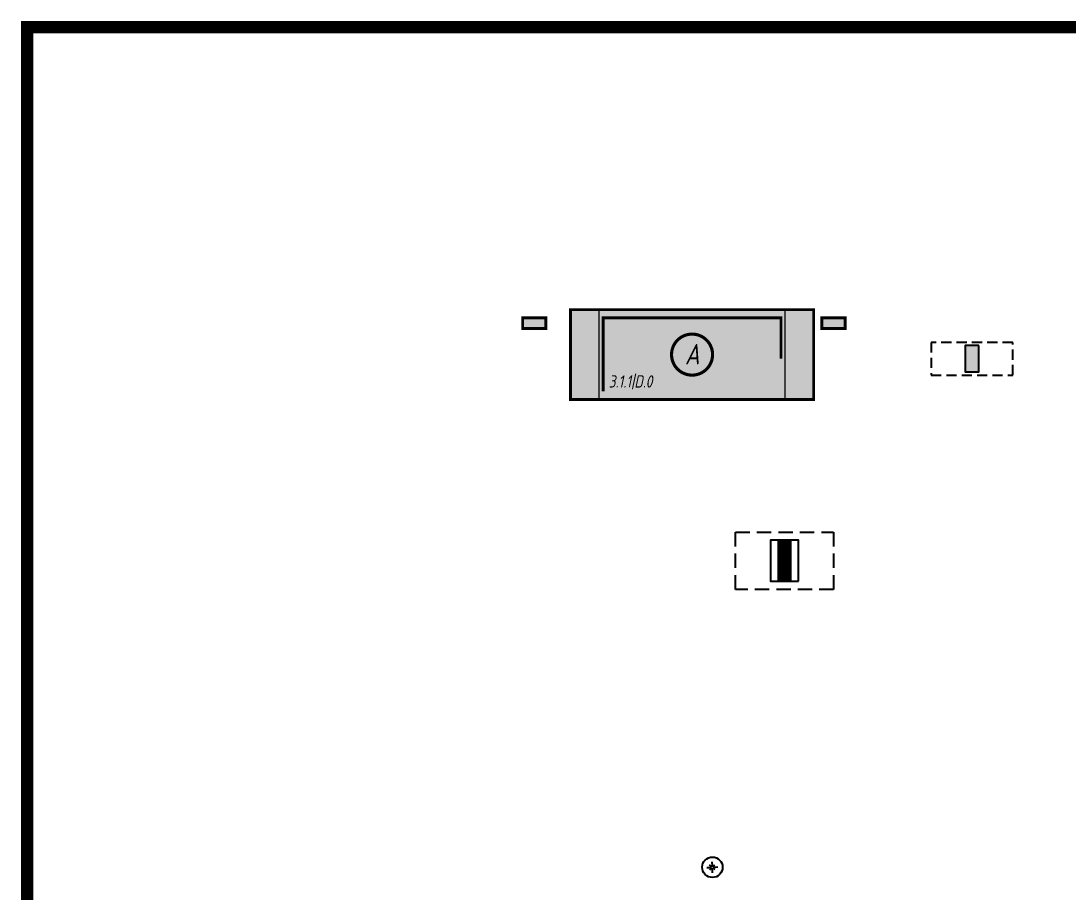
# Model space of a CAD drawing. Extents: x -2918 to -212, y 225 to 5715.
# Drawn here: x -640.63 to -615.02, y 813.78 to 835.09 of the extents above; entities that cross this region are included whole.
import ezdxf

# ---------------------------------------------------------------- set-up
doc = ezdxf.new("R2010")
doc.units = 0
doc.linetypes.add('DASHED', pattern=[0.75, 0.5, -0.25])
doc.linetypes.add('LINK_СТАВРОПОЛЬСКАЯ_П_УСЛО', pattern=[0])
doc.layers.get('0').update_dxf_attribs({"linetype": 'CONTINUOUS'})
for name, color, linetype in [('ДВ_ГП_П_МАФ', 20, 'CONTINUOUS'), ('ДВ_ГП_П_ПАВИЛЬОН_ООТ', 1, 'CONTINUOUS'), ('ДВ_ГП_П_СТЕЛА', 11, 'CONTINUOUS'), ('ПРОТИВОПАРКОВОЧНЫЕ_БЕТОННЫ', 130, 'CONTINUOUS')]:
    doc.layers.add(name, color=color, linetype=linetype)
doc.styles.add('ДВ', font='isocpeui.ttf', dxfattribs={"width": 0.8})

# ---------------------------------------------------------------- blocks, each defined once
blk = doc.blocks.new('БЕТОННАЯ_ПОЛУСФЕРА')
at = {"layer": 'ПРОТИВОПАРКОВОЧНЫЕ_БЕТОННЫ'}
for points in [[(-0.029, 0.025), (-0.067, 0.057)], [(-0.001, 0.039), (-0.004, 0.134)], [(0.027, 0.027), (0.062, 0.063)], [(0.039, 0.002), (0.133, 0.006)], [(-0.133, -0.006), (-0.039, -0.002)], [(-0.062, -0.063), (-0.027, -0.027)], [(0.004, -0.134), (0.001, -0.039)], [(0.067, -0.057), (0.029, -0.025)]]:
    blk.add_lwpolyline(points, dxfattribs=at)
for radius in [0.25, 0.0386]:
    blk.add_circle((0, 0), radius, dxfattribs=at)
blk = doc.blocks.new('*U58')
at = {"layer": 'ДВ_ГП_П_ПАВИЛЬОН_ООТ'}
h = blk.add_hatch(color=256, dxfattribs=at)
h.dxf.hatch_style = 1
h.paths.add_polyline_path([(5.95, 0), (5.95, 2.2), (0, 2.2), (0, 0)])
h = blk.add_hatch(color=256, dxfattribs=at)
h.dxf.hatch_style = 1
h.paths.add_polyline_path([(-1.17, 2), (-0.6, 2), (-0.6, 1.74), (-1.17, 1.74)])
h = blk.add_hatch(color=256, dxfattribs=at)
h.dxf.hatch_style = 1
h.paths.add_polyline_path([(6.15, 2), (6.72, 2), (6.72, 1.74), (6.15, 1.74)])
h = blk.add_hatch(color=255, dxfattribs=at)
h.dxf.hatch_style = 1
edge = h.paths.add_edge_path()
edge.add_arc((2.975, 1.1), 0.502, 90, 270)
edge.add_arc((2.975, 1.1), 0.502, 270, 450)
h = blk.add_hatch(color=4, dxfattribs=at)
h.dxf.hatch_style = 1
h.paths.add_polyline_path([(9.992, 1.32), (9.652, 1.32), (9.652, 0.68), (9.992, 0.68)])
at = {"layer": 'ДВ_ГП_П_ПАВИЛЬОН_ООТ', "color": 250, "const_width": 0.07}
for points in [[(0, 2.2), (5.95, 2.2), (5.95, 0), (0, 0)], [(-1.17, 2), (-0.6, 2), (-0.6, 1.74), (-1.17, 1.74)]]:
    blk.add_lwpolyline(points, close=True, dxfattribs=at)
at = {"layer": 'ДВ_ГП_П_ПАВИЛЬОН_ООТ', "color": 0, "linetype": 'DASHED', "ltscale": 0.6, "const_width": 0.03}
for points in [[(0.7, 2.2), (0.7, 0)], [(5.25, 2.2), (5.25, 0)]]:
    blk.add_lwpolyline(points, dxfattribs=at)
at = {"layer": 'ДВ_ГП_П_ПАВИЛЬОН_ООТ', "color": 250, "const_width": 0.07}
blk.add_lwpolyline([(0.8, 0.2), (0.8, 2), (5.15, 2), (5.15, 1)], dxfattribs=at)
at = {"layer": 'ДВ_ГП_П_ПАВИЛЬОН_ООТ', "color": 250, "ltscale": 0.2, "const_width": 0.07}
blk.add_lwpolyline([(6.15, 2), (6.72, 2), (6.72, 1.74), (6.15, 1.74)], close=True, dxfattribs=at)
at = {"layer": 'ДВ_ГП_П_ПАВИЛЬОН_ООТ', "color": 0, "const_width": 0.0766}
blk.add_lwpolyline([(2.975, 1.602, 1), (2.975, 0.598, 1)], format="xyb", close=True, dxfattribs=at)
at = {"layer": 'ДВ_ГП_П_ПАВИЛЬОН_ООТ', "linetype": 'DASHED', "ltscale": 0.5}
blk.add_lwpolyline([(8.822, 0.6), (10.822, 0.6), (10.822, 1.4), (8.822, 1.4)], close=True, dxfattribs=at)
at = {"layer": 'ДВ_ГП_П_ПАВИЛЬОН_ООТ', "color": 0}
blk.add_lwpolyline([(9.992, 1.32), (9.652, 1.32), (9.652, 0.68), (9.992, 0.68)], close=True, dxfattribs=at)
at = {"layer": 'ДВ_ГП_П_ПАВИЛЬОН_ООТ', "color": 7, "insert": (2.8, 1.361), "char_height": 0.5, "attachment_point": 1, "style": 'ДВ'}
blk.add_mtext_dynamic_manual_height_columns('А', width=0.87177, gutter_width=2.5, heights=[-0.5], dxfattribs=at)
at = {"layer": 'ДВ_ГП_П_ПАВИЛЬОН_ООТ', "color": 250, "insert": (0.935, 0.594), "char_height": 0.3, "attachment_point": 1, "style": 'ДВ'}
blk.add_mtext_dynamic_manual_height_columns('3.1.1|D.0', width=1.78889, gutter_width=12.5, heights=[-0.57], dxfattribs=at)
blk = doc.blocks.new('*U57')
at = {"layer": 'ДВ_ГП_П_МАФ', "color": 7, "linetype": 'DASHED', "ltscale": 0.35}
blk.add_lwpolyline([(-0.6, -0.35), (-0.6, 0.35), (0.6, 0.35), (0.6, -0.35)], close=True, dxfattribs=at)
at = {"layer": 'ДВ_ГП_П_МАФ', "linetype": 'LINK_СТАВРОПОЛЬСКАЯ_П_УСЛО', "const_width": 0.175}
blk.add_lwpolyline([(0, -0.25), (0, 0.25)], dxfattribs=at)
at = {"layer": 'ДВ_ГП_П_МАФ', "linetype": 'LINK_СТАВРОПОЛЬСКАЯ_П_УСЛО'}
blk.add_lwpolyline([(0.171, -0.25), (0.171, 0.25), (-0.171, 0.25), (-0.171, -0.25)], close=True, dxfattribs=at)

msp = doc.modelspace()

# ---------------------------------------------------------------- linework, layer by layer
at = {"color": 1, "const_width": 0.3}
msp.add_lwpolyline([(-640.48, 834.941), (-590.973, 834.941), (-590.973, 791.609), (-640.48, 791.609)], close=True, dxfattribs=at)

# ---------------------------------------------------------------- block references
at = {"layer": 'ДВ_ГП_П_МАФ', "rotation": 0.3033910983938314}
msp.add_blockref('БЕТОННАЯ_ПОЛУСФЕРА', (-623.715, 814.391), dxfattribs=at)
at = {"layer": 'ДВ_ГП_П_ПАВИЛЬОН_ООТ', "color": 1}
msp.add_blockref('*U58', (-627.188, 825.83), dxfattribs=at)
at = {"layer": 'ДВ_ГП_П_СТЕЛА', "linetype": 'CONTINUOUS', "xscale": 2, "yscale": 2, "zscale": 2}
msp.add_blockref('*U57', (-621.95, 821.888), dxfattribs=at)

doc.saveas('drawing.dxf')
